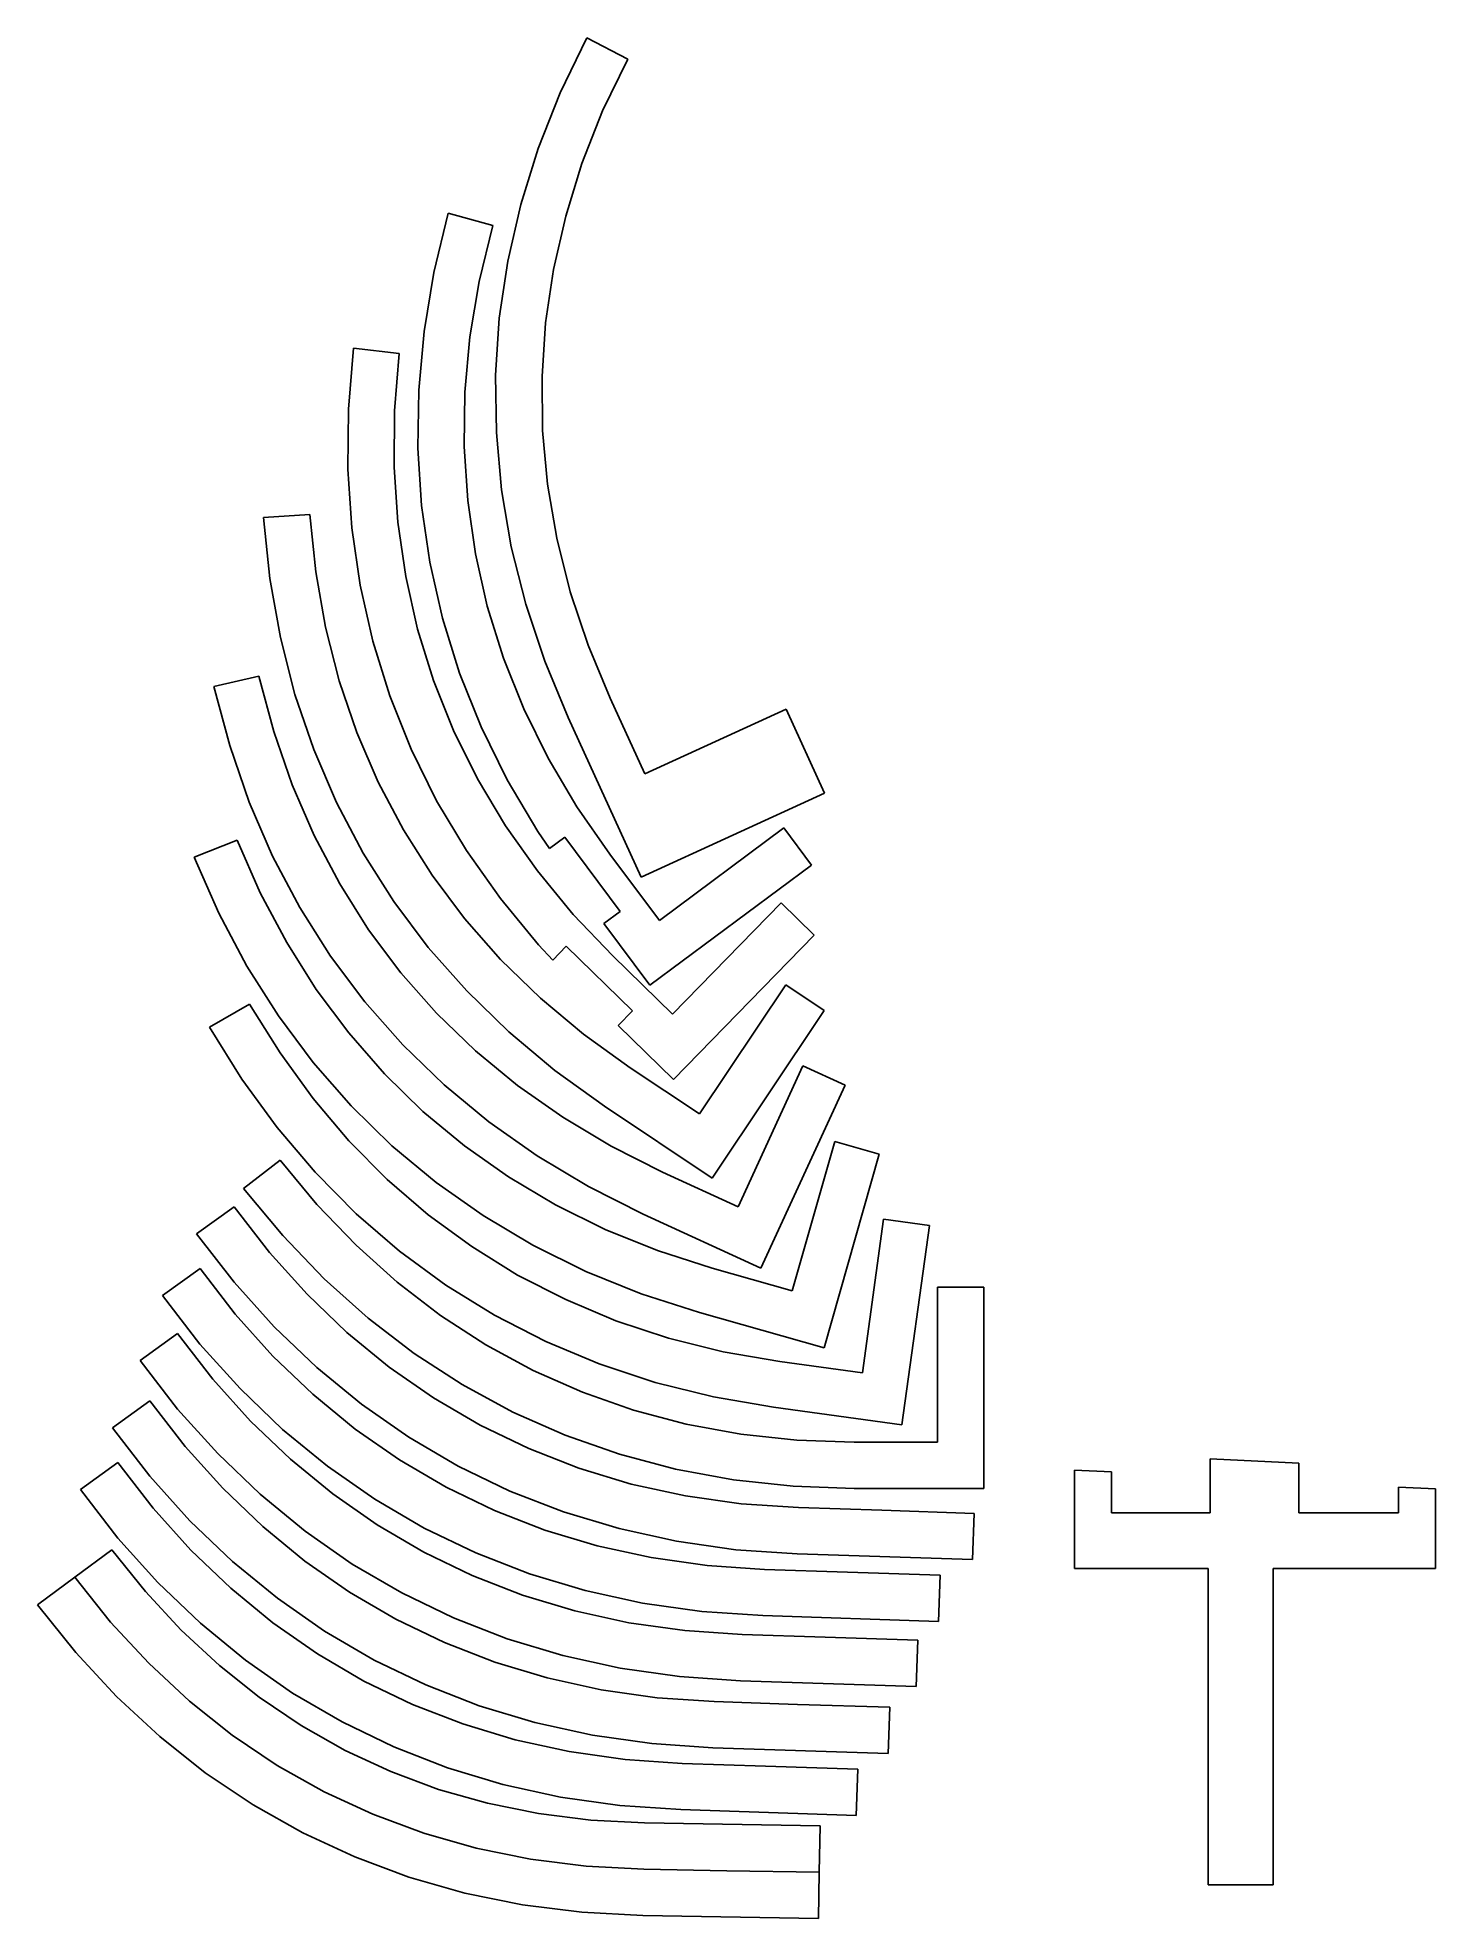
# Model space of a CAD drawing. Header units: millimetres. Extents: x 238 to 313, y -18 to 83.
import ezdxf

# ---------------------------------------------------------------- set-up
doc = ezdxf.new("R2010")
doc.units = ezdxf.units.MM
doc.header["$MEASUREMENT"] = 0
doc.layers.get('0').update_dxf_attribs({"linetype": 'CONTINUOUS'})

msp = doc.modelspace()

# ---------------------------------------------------------------- linework, layer by layer
at = {"color": 1}
for p, q in [((267.25, 83.31), (265.82, 80.33)), ((269.47, 82.15), (267.25, 83.31)), ((268.11, 79.35), (269.47, 82.15)), ((265.82, 80.33), (264.62, 77.32)), ((268.11, 79.35), (266.99, 76.51)), ((264.62, 77.32), (263.68, 74.28)), ((266.99, 76.51), (266.11, 73.65)), ((259.76, 73.82), (258.98, 70.6)), ((262.17, 73.15), (259.76, 73.82)), ((263.68, 74.28), (262.98, 71.21)), ((266.11, 73.65), (265.45, 70.77)), ((261.43, 70.12), (262.17, 73.15)), ((258.98, 70.6), (258.45, 67.41)), ((262.98, 71.21), (262.52, 68.13)), ((265.45, 70.77), (265.02, 67.88)), ((261.43, 70.12), (260.93, 67.12)), ((258.45, 67.41), (258.16, 64.23)), ((262.52, 68.13), (262.32, 65.04)), ((265.02, 67.88), (264.83, 64.97)), ((254.63, 66.51), (254.36, 63.21)), ((257.11, 66.22), (254.63, 66.51)), ((256.86, 63.12), (257.11, 66.22)), ((260.93, 67.12), (260.66, 64.13)), ((258.16, 64.23), (258.11, 61.09)), ((260.66, 64.13), (260.62, 61.18)), ((262.32, 65.04), (262.36, 61.94)), ((264.83, 64.97), (264.86, 62.06)), ((254.36, 63.21), (254.33, 59.97)), ((256.86, 63.12), (256.83, 60.07)), ((258.11, 61.09), (258.32, 57.99)), ((260.62, 61.18), (260.81, 58.26)), ((262.36, 61.94), (262.64, 58.84)), ((264.86, 62.06), (265.13, 59.15)), ((256.83, 60.07), (257.03, 57.09)), ((254.33, 59.97), (254.54, 56.79)), ((265.13, 59.15), (265.63, 56.23)), ((260.81, 58.26), (261.23, 55.38)), ((262.64, 58.84), (263.17, 55.75)), ((252.27, 57.51), (249.77, 57.34)), ((249.77, 57.34), (250.11, 54.05)), ((252.27, 57.51), (252.59, 54.41)), ((257.03, 57.09), (257.46, 54.16)), ((258.32, 57.99), (258.76, 54.92)), ((254.54, 56.79), (254.99, 53.68)), ((265.63, 56.23), (266.36, 53.33)), ((261.23, 55.38), (261.87, 52.54)), ((263.17, 55.75), (263.95, 52.66)), ((250.11, 54.05), (250.68, 50.85)), ((252.59, 54.41), (253.12, 51.41)), ((257.46, 54.16), (258.1, 51.31)), ((258.76, 54.92), (259.45, 51.9)), ((254.99, 53.68), (255.68, 50.65)), ((266.36, 53.33), (267.32, 50.44)), ((261.87, 52.54), (262.75, 49.74)), ((263.95, 52.66), (264.98, 49.58)), ((253.12, 51.41), (253.86, 48.51)), ((258.1, 51.31), (258.96, 48.53)), ((259.45, 51.9), (260.37, 48.93)), ((250.68, 50.85), (251.47, 47.77)), ((255.68, 50.65), (256.6, 47.69)), ((267.32, 50.44), (268.52, 47.57)), ((260.37, 48.93), (261.54, 46.01)), ((262.75, 49.74), (263.84, 47)), ((264.98, 49.58), (266.25, 46.53)), ((249.52, 48.76), (247.08, 48.2)), ((247.08, 48.2), (247.94, 45.01)), ((249.52, 48.76), (250.32, 45.76)), ((253.86, 48.51), (254.81, 45.71)), ((258.96, 48.53), (260.04, 45.82)), ((251.47, 47.77), (252.48, 44.79)), ((256.6, 47.69), (257.75, 44.81)), ((263.84, 47), (265.17, 44.32)), ((268.52, 47.57), (270.39, 43.48)), ((270.39, 43.48), (278.03, 46.98)), ((278.03, 46.98), (280.11, 42.43)), ((260.04, 45.82), (261.34, 43.2)), ((261.54, 46.01), (262.95, 43.15)), ((270.2, 37.89), (266.25, 46.53)), ((247.94, 45.01), (249, 41.94)), ((250.32, 45.76), (251.32, 42.88)), ((252.48, 44.79), (253.71, 41.93)), ((254.81, 45.71), (255.97, 43.03)), ((257.75, 44.81), (259.13, 42.02)), ((265.17, 44.32), (266.72, 41.69)), ((251.32, 42.88), (252.51, 40.13)), ((255.97, 43.03), (257.33, 40.45)), ((261.34, 43.2), (262.86, 40.66)), ((262.95, 43.15), (264.6, 40.36)), ((249, 41.94), (250.26, 39.02)), ((253.71, 41.93), (255.16, 39.19)), ((259.13, 42.02), (260.74, 39.32)), ((280.11, 42.43), (270.2, 37.89)), ((266.72, 41.69), (268.49, 39.13)), ((248.34, 39.88), (246.02, 38.96)), ((248.34, 39.88), (249.59, 37.04)), ((252.51, 40.13), (253.89, 37.52)), ((257.33, 40.45), (258.89, 37.99)), ((262.86, 40.66), (264.58, 38.22)), ((264.6, 40.36), (265.24, 39.43)), ((266.06, 40.04), (265.24, 39.43)), ((269.05, 36.03), (266.06, 40.04)), ((271.18, 35.53), (277.91, 40.55)), ((277.91, 40.55), (279.4, 38.54)), ((246.02, 38.96), (247.35, 35.93)), ((250.26, 39.02), (251.73, 36.24)), ((255.16, 39.19), (256.81, 36.57)), ((260.74, 39.32), (262.58, 36.72)), ((268.49, 39.13), (271.18, 35.53)), ((258.89, 37.99), (260.64, 35.65)), ((264.58, 38.22), (266.52, 35.87)), ((279.4, 38.54), (270.67, 32.03)), ((249.59, 37.04), (251.02, 34.35)), ((253.89, 37.52), (255.45, 35.04)), ((262.58, 36.72), (264.64, 34.22)), ((247.35, 35.93), (248.87, 33.07)), ((251.73, 36.24), (253.39, 33.61)), ((256.81, 36.57), (258.68, 34.08)), ((260.64, 35.65), (262.59, 33.43)), ((266.52, 35.87), (268.67, 33.62)), ((268.17, 35.38), (269.05, 36.03)), ((271.89, 30.47), (277.76, 36.49)), ((277.76, 36.49), (279.55, 34.74)), ((255.45, 35.04), (257.2, 32.71)), ((270.67, 32.03), (268.17, 35.38)), ((279.55, 34.74), (271.94, 26.94)), ((251.02, 34.35), (252.62, 31.81)), ((253.39, 33.61), (255.25, 31.13)), ((258.68, 34.08), (260.76, 31.73)), ((264.64, 34.22), (265.42, 33.4)), ((266.14, 34.14), (265.42, 33.4)), ((269.72, 30.65), (266.14, 34.14)), ((268.67, 33.62), (271.89, 30.47)), ((248.87, 33.07), (250.57, 30.37)), ((257.2, 32.71), (259.12, 30.53)), ((262.59, 33.43), (264.74, 31.34)), ((252.62, 31.81), (254.38, 29.45)), ((260.76, 31.73), (263.04, 29.51)), ((273.34, 25.07), (278.01, 32.05)), ((278.01, 32.05), (280.09, 30.66)), ((249.01, 31.01), (246.85, 29.77)), ((249.01, 31.01), (250.66, 28.37)), ((255.25, 31.13), (257.3, 28.81)), ((264.74, 31.34), (267.08, 29.39)), ((268.95, 29.86), (269.72, 30.65)), ((280.09, 30.66), (274.03, 21.6)), ((246.85, 29.77), (248.59, 26.96)), ((250.57, 30.37), (252.45, 27.85)), ((259.12, 30.53), (261.23, 28.49)), ((271.94, 26.94), (268.95, 29.86)), ((254.38, 29.45), (256.31, 27.24)), ((257.3, 28.81), (259.54, 26.64)), ((263.04, 29.51), (265.53, 27.42)), ((267.08, 29.39), (269.6, 27.57)), ((250.66, 28.37), (252.45, 25.9)), ((252.45, 27.85), (254.5, 25.51)), ((261.23, 28.49), (263.5, 26.61)), ((269.6, 27.57), (273.34, 25.07)), ((275.44, 20.04), (278.94, 27.68)), ((278.94, 27.68), (281.22, 26.63)), ((248.59, 26.96), (250.5, 24.33)), ((256.31, 27.24), (258.39, 25.21)), ((259.54, 26.64), (261.96, 24.64)), ((263.5, 26.61), (265.95, 24.89)), ((265.53, 27.42), (268.21, 25.49)), ((281.22, 26.63), (276.66, 16.73)), ((252.45, 25.9), (254.38, 23.62)), ((254.5, 25.51), (256.71, 23.34)), ((274.03, 21.6), (268.21, 25.49)), ((258.39, 25.21), (260.63, 23.34)), ((261.96, 24.64), (264.56, 22.81)), ((265.95, 24.89), (268.57, 23.32)), ((250.5, 24.33), (252.56, 21.91)), ((254.38, 23.62), (256.46, 21.52)), ((278.36, 15.49), (280.66, 23.57)), ((280.66, 23.57), (283.06, 22.89)), ((250.67, 22.57), (248.69, 21.04)), ((250.67, 22.57), (252.66, 20.17)), ((256.71, 23.34), (259.1, 21.36)), ((260.63, 23.34), (263.02, 21.66)), ((264.56, 22.81), (267.34, 21.14)), ((268.57, 23.32), (271.35, 21.92)), ((283.06, 22.89), (280.09, 12.41)), ((252.56, 21.91), (254.77, 19.67)), ((256.46, 21.52), (258.68, 19.61)), ((263.02, 21.66), (265.56, 20.15)), ((271.35, 21.92), (275.44, 20.04)), ((248.69, 21.04), (250.81, 18.49)), ((259.1, 21.36), (261.64, 19.57)), ((267.34, 21.14), (270.3, 19.65)), ((248.18, 20.04), (246.15, 18.58)), ((248.18, 20.04), (250.09, 17.58)), ((252.66, 20.17), (254.77, 17.97)), ((254.77, 19.67), (257.13, 17.64)), ((258.68, 19.61), (261.03, 17.89)), ((261.64, 19.57), (264.34, 17.96)), ((265.56, 20.15), (268.25, 18.82)), ((276.66, 16.73), (270.3, 19.65)), ((282.16, 11.06), (283.3, 19.38)), ((283.3, 19.38), (285.78, 19.04)), ((246.15, 18.58), (248.18, 15.96)), ((250.81, 18.49), (253.05, 16.15)), ((268.25, 18.82), (271.07, 17.68)), ((285.78, 19.04), (284.3, 8.25)), ((250.09, 17.58), (252.12, 15.31)), ((254.77, 17.97), (257, 15.97)), ((257.13, 17.64), (259.62, 15.8)), ((261.03, 17.89), (263.5, 16.35)), ((264.34, 17.96), (267.2, 16.55)), ((271.07, 17.68), (274.03, 16.72)), ((246.34, 16.7), (244.31, 15.24)), ((246.34, 16.7), (248.24, 14.24)), ((263.5, 16.35), (266.11, 15.02)), ((267.2, 16.55), (270.2, 15.33)), ((274.03, 16.72), (278.36, 15.49)), ((248.18, 15.96), (250.35, 13.55)), ((252.12, 15.31), (254.28, 13.24)), ((253.05, 16.15), (255.42, 14.02)), ((257, 15.97), (259.34, 14.17)), ((259.62, 15.8), (262.26, 14.18)), ((270.2, 15.33), (273.35, 14.32)), ((286.22, 7.3), (286.22, 15.7)), ((286.22, 15.7), (288.72, 15.7)), ((288.72, 15.7), (288.72, 4.8)), ((244.31, 15.24), (246.33, 12.62)), ((266.11, 15.02), (268.83, 13.88)), ((280.09, 12.41), (273.35, 14.32)), ((248.24, 14.24), (250.28, 11.97)), ((250.35, 13.55), (252.65, 11.35)), ((254.28, 13.24), (256.57, 11.37)), ((255.42, 14.02), (257.91, 12.11)), ((259.34, 14.17), (261.79, 12.58)), ((262.26, 14.18), (265.03, 12.75)), ((268.83, 13.88), (271.68, 12.94)), ((245.12, 13.18), (243.09, 11.72)), ((247.03, 10.72), (245.12, 13.18)), ((246.33, 12.62), (248.5, 10.21)), ((261.79, 12.58), (264.36, 11.19)), ((265.03, 12.75), (267.93, 11.54)), ((271.68, 12.94), (274.63, 12.2)), ((243.09, 11.72), (245.12, 9.1)), ((250.28, 11.97), (252.44, 9.9)), ((252.65, 11.35), (255.07, 9.36)), ((256.57, 11.37), (258.97, 9.7)), ((257.91, 12.11), (260.52, 10.42)), ((267.93, 11.54), (270.95, 10.54)), ((274.63, 12.2), (277.7, 11.67)), ((277.7, 11.67), (282.16, 11.06)), ((247.03, 10.72), (249.07, 8.45)), ((248.5, 10.21), (250.8, 8)), ((260.52, 10.42), (263.25, 8.94)), ((264.36, 11.19), (267.02, 10.01)), ((270.95, 10.54), (274.1, 9.76)), ((243.62, 9.54), (241.6, 8.08)), ((245.53, 7.08), (243.62, 9.54)), ((252.44, 9.9), (254.72, 8.02)), ((255.07, 9.36), (257.63, 7.57)), ((258.97, 9.7), (261.48, 8.22)), ((267.02, 10.01), (269.78, 9.04)), ((274.1, 9.76), (277.36, 9.2)), ((284.3, 8.25), (277.36, 9.2)), ((245.12, 9.1), (247.29, 6.69)), ((249.07, 8.45), (251.23, 6.38)), ((261.48, 8.22), (264.11, 6.96)), ((263.25, 8.94), (266.08, 7.68)), ((269.78, 9.04), (272.63, 8.28)), ((272.63, 8.28), (275.58, 7.74)), ((241.6, 8.08), (243.62, 5.47)), ((250.8, 8), (253.23, 6.01)), ((254.72, 8.02), (257.12, 6.35)), ((257.63, 7.57), (260.3, 6.01)), ((266.08, 7.68), (269.02, 6.65)), ((275.58, 7.74), (278.61, 7.41)), ((278.61, 7.41), (281.72, 7.3)), ((281.72, 7.3), (286.22, 7.3)), ((241.89, 6.2), (239.87, 4.74)), ((243.8, 3.74), (241.89, 6.2)), ((245.53, 7.08), (247.57, 4.82)), ((247.29, 6.69), (249.59, 4.49)), ((251.23, 6.38), (253.51, 4.51)), ((257.12, 6.35), (259.64, 4.88)), ((264.11, 6.96), (266.83, 5.9)), ((269.02, 6.65), (272.05, 5.84)), ((305.76, 6.17), (300.97, 6.41)), ((300.97, 6.41), (300.97, 3.48)), ((305.76, 6.17), (305.76, 3.48)), ((243.62, 5.47), (245.79, 3.06)), ((253.23, 6.01), (255.78, 4.23)), ((260.3, 6.01), (263.09, 4.66)), ((266.83, 5.9), (269.66, 5.04)), ((272.05, 5.84), (275.19, 5.27)), ((275.19, 5.27), (278.41, 4.92)), ((293.63, 5.8), (295.63, 5.7)), ((293.63, 5.8), (293.63, 0.48)), ((295.63, 3.48), (295.63, 5.7)), ((239.87, 4.74), (241.89, 2.12)), ((247.57, 4.82), (249.73, 2.75)), ((249.59, 4.49), (252.02, 2.49)), ((253.51, 4.51), (255.91, 2.83)), ((255.78, 4.23), (258.46, 2.66)), ((259.64, 4.88), (262.26, 3.61)), ((263.09, 4.66), (265.99, 3.53)), ((269.66, 5.04), (272.59, 4.4)), ((272.59, 4.4), (275.6, 3.98)), ((278.41, 4.92), (281.72, 4.8)), ((288.72, 4.8), (281.72, 4.8)), ((311.15, 3.48), (311.15, 4.88)), ((311.15, 4.88), (313.15, 4.78)), ((313.15, 0.48), (313.15, 4.78)), ((243.8, 3.74), (245.84, 1.47)), ((245.79, 3.06), (248.09, 0.85)), ((262.26, 3.61), (264.99, 2.55)), ((265.99, 3.53), (269, 2.63)), ((275.6, 3.98), (278.71, 3.77)), ((278.71, 3.77), (283.21, 3.62)), ((283.21, 3.62), (288.2, 3.45)), ((288.2, 3.45), (288.12, 0.95)), ((295.63, 3.48), (300.97, 3.48)), ((311.15, 3.48), (305.76, 3.48)), ((241.89, 2.12), (244.06, -0.29)), ((249.73, 2.75), (252.01, 0.87)), ((252.02, 2.49), (254.57, 0.71)), ((255.91, 2.83), (258.43, 1.36)), ((258.46, 2.66), (261.25, 1.32)), ((264.99, 2.55), (267.82, 1.7)), ((269, 2.63), (272.11, 1.95)), ((239.56, 0), (241.56, 1.49)), ((239.56, 0), (241.56, 1.49)), ((241.56, 1.49), (243.38, -0.78)), ((245.84, 1.47), (248, -0.6)), ((258.43, 1.36), (261.05, 0.09)), ((261.25, 1.32), (264.15, 0.19)), ((267.82, 1.7), (270.74, 1.06)), ((270.74, 1.06), (273.76, 0.63)), ((272.11, 1.95), (275.32, 1.49)), ((275.32, 1.49), (278.63, 1.27)), ((288.12, 0.95), (278.63, 1.27)), ((237.55, -1.49), (239.56, 0)), ((241.5, -2.43), (239.56, 0)), ((239.56, 0), (241.5, -2.43)), ((248.09, 0.85), (250.52, -1.14)), ((252.01, 0.87), (254.41, -0.8)), ((254.57, 0.71), (257.25, -0.85)), ((261.05, 0.09), (263.78, -0.97)), ((264.15, 0.19), (267.16, -0.72)), ((273.76, 0.63), (276.86, 0.42)), ((276.86, 0.42), (281.36, 0.27)), ((281.36, 0.27), (286.36, 0.11)), ((286.36, 0.11), (286.28, -2.39)), ((300.87, 0.48), (293.63, 0.48)), ((300.87, -16.65), (300.87, 0.48)), ((313.15, 0.48), (304.37, 0.48)), ((304.37, -16.65), (304.37, 0.48)), ((243.38, -0.78), (245.32, -2.87)), ((244.06, -0.29), (246.36, -2.49)), ((248, -0.6), (250.28, -2.47)), ((254.41, -0.8), (256.93, -2.27)), ((257.25, -0.85), (260.04, -2.2)), ((263.78, -0.97), (266.6, -1.82)), ((267.16, -0.72), (270.27, -1.4)), ((237.55, -1.49), (239.62, -4.08)), ((250.52, -1.14), (253.07, -2.92)), ((266.6, -1.82), (269.53, -2.46)), ((270.27, -1.4), (273.48, -1.85)), ((273.48, -1.85), (276.78, -2.08)), ((243.57, -4.66), (241.5, -2.43)), ((241.5, -2.43), (243.57, -4.66)), ((245.32, -2.87), (247.38, -4.78)), ((246.36, -2.49), (248.79, -4.49)), ((250.28, -2.47), (252.68, -4.15)), ((253.07, -2.92), (255.75, -4.49)), ((256.93, -2.27), (259.55, -3.54)), ((260.04, -2.2), (262.94, -3.33)), ((269.53, -2.46), (272.55, -2.89)), ((272.55, -2.89), (275.65, -3.1)), ((286.28, -2.39), (276.78, -2.08)), ((259.55, -3.54), (262.28, -4.6)), ((262.94, -3.33), (265.95, -4.24)), ((275.65, -3.1), (280.15, -3.25)), ((280.15, -3.25), (285.15, -3.41)), ((285.15, -3.41), (285.06, -5.91)), ((239.62, -4.08), (241.82, -6.45)), ((245.77, -6.7), (243.57, -4.66)), ((243.57, -4.66), (245.77, -6.7)), ((247.38, -4.78), (249.54, -6.5)), ((247.38, -4.78), (249.54, -6.5)), ((248.79, -4.49), (251.34, -6.27)), ((252.68, -4.15), (255.2, -5.62)), ((255.75, -4.49), (258.54, -5.83)), ((262.28, -4.6), (265.11, -5.45)), ((265.95, -4.24), (269.06, -4.92)), ((269.06, -4.92), (272.27, -5.37)), ((255.2, -5.62), (257.82, -6.88)), ((258.54, -5.83), (261.44, -6.96)), ((265.11, -5.45), (268.03, -6.09)), ((268.03, -6.09), (271.05, -6.52)), ((272.27, -5.37), (275.57, -5.6)), ((285.06, -5.91), (275.57, -5.6)), ((241.82, -6.45), (244.16, -8.62)), ((248.08, -8.54), (245.77, -6.7)), ((245.77, -6.7), (248.08, -8.54)), ((249.54, -6.5), (251.81, -8.03)), ((251.34, -6.27), (254.02, -7.83)), ((257.82, -6.88), (260.55, -7.94)), ((261.44, -6.96), (264.45, -7.87)), ((271.05, -6.52), (274.15, -6.73)), ((274.15, -6.73), (278.65, -6.88)), ((278.65, -6.88), (283.65, -7.04)), ((283.65, -7.04), (283.56, -9.54)), ((251.81, -8.03), (254.19, -9.38)), ((254.02, -7.83), (256.81, -9.18)), ((260.55, -7.94), (263.38, -8.8)), ((264.45, -7.87), (267.56, -8.55)), ((244.16, -8.62), (246.62, -10.58)), ((250.5, -10.18), (248.08, -8.54)), ((248.08, -8.54), (250.5, -10.18)), ((263.38, -8.8), (266.3, -9.44)), ((267.56, -8.55), (270.77, -9)), ((270.77, -9), (274.07, -9.23)), ((253.04, -11.61), (250.5, -10.18)), ((254.19, -9.38), (256.66, -10.52)), ((254.19, -9.38), (256.66, -10.52)), ((256.81, -9.18), (259.71, -10.31)), ((266.3, -9.44), (269.32, -9.86)), ((269.32, -9.86), (272.42, -10.08)), ((272.42, -10.08), (276.92, -10.22)), ((283.56, -9.54), (274.07, -9.23)), ((246.62, -10.58), (249.2, -12.32)), ((256.66, -10.52), (259.23, -11.48)), ((256.66, -10.52), (259.23, -11.48)), ((259.71, -10.31), (262.72, -11.21)), ((276.92, -10.22), (281.92, -10.39)), ((281.92, -10.39), (281.83, -12.89)), ((253.04, -11.61), (255.68, -12.83)), ((259.23, -11.48), (261.89, -12.23)), ((259.23, -11.48), (261.89, -12.23)), ((262.72, -11.21), (265.83, -11.9)), ((265.83, -11.9), (269.04, -12.35)), ((249.2, -12.32), (251.89, -13.84)), ((258.43, -13.85), (255.68, -12.83)), ((255.68, -12.83), (258.43, -13.85)), ((261.89, -12.23), (264.64, -12.79)), ((261.89, -12.23), (264.64, -12.79)), ((264.64, -12.79), (267.47, -13.15)), ((264.64, -12.79), (267.47, -13.15)), ((267.47, -13.15), (270.38, -13.3)), ((269.04, -12.35), (272.34, -12.57)), ((281.83, -12.89), (272.34, -12.57)), ((251.89, -13.84), (254.71, -15.14)), ((261.27, -14.66), (258.43, -13.85)), ((270.38, -13.3), (279.87, -13.46)), ((279.83, -15.96), (279.87, -13.46)), ((279.83, -15.96), (279.87, -13.46)), ((254.71, -15.14), (257.62, -16.23)), ((261.27, -14.66), (264.2, -15.25)), ((264.2, -15.25), (267.22, -15.64)), ((257.62, -16.23), (260.65, -17.09)), ((270.33, -15.8), (267.22, -15.64)), ((267.22, -15.64), (270.33, -15.8)), ((270.33, -15.8), (274.83, -15.88)), ((274.83, -15.88), (279.83, -15.96)), ((274.83, -15.88), (279.83, -15.96)), ((279.79, -18.46), (279.83, -15.96)), ((279.79, -18.46), (279.83, -15.96)), ((260.65, -17.09), (263.77, -17.72)), ((300.87, -16.65), (304.37, -16.65)), ((263.77, -17.72), (266.98, -18.12)), ((266.98, -18.12), (270.29, -18.3)), ((279.79, -18.46), (270.29, -18.3))]:
    msp.add_line(p, q, dxfattribs=at)

doc.saveas('drawing.dxf')
